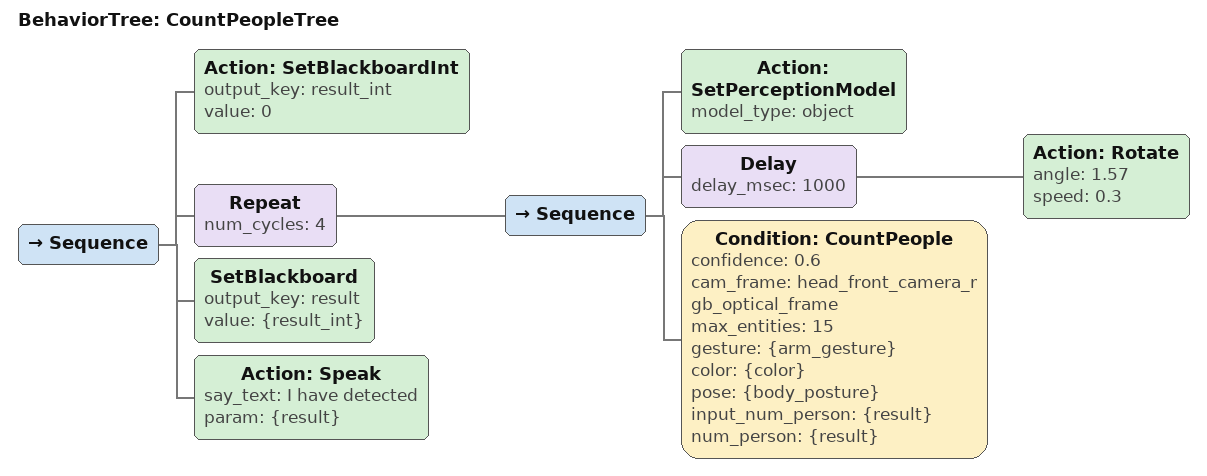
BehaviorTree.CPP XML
<?xml version="1.0"?>
<root main_tree_to_execute="CountPeopleTree">
    <BehaviorTree ID="CountPeopleTree">
        <Sequence>
            <Action ID="SetBlackboardInt" output_key="result_int" value="0"/>
            <Repeat num_cycles="4">
                <Sequence>
                    <Action ID="SetPerceptionModel" model_type="object"/>
                    <Delay delay_msec="1000">
                        <Action ID="Rotate" angle="1.57" speed='0.3' />
                    </Delay>
                    <Condition ID="CountPeople" confidence="0.6" cam_frame="head_front_camera_rgb_optical_frame" max_entities="15" gesture="{arm_gesture}" color="{color}" pose="{body_posture}" input_num_person="{result}" num_person="{result}" />
                </Sequence>
            </Repeat>
            <SetBlackboard output_key="result" value="{result_int}"/>
            <Action ID="Speak" say_text="I have detected " param="{result}" />
        </Sequence>
    </BehaviorTree>
</root>
